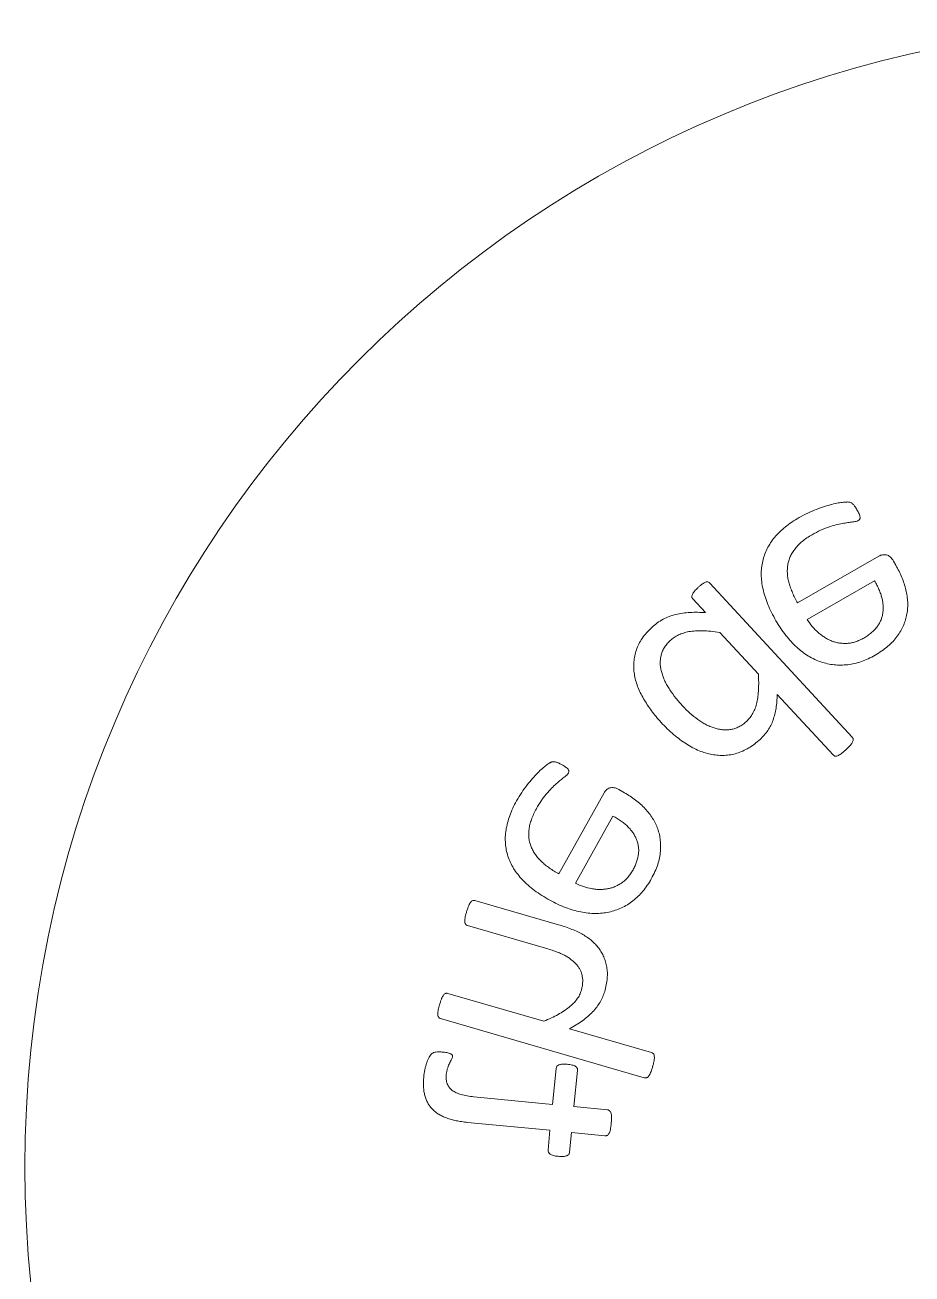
# Model space of a CAD drawing. Header units: inches. Extents: x 0 to 26.9, y 0 to 19.8.
# Drawn here: x 13.196 to 14.012, y 1.282 to 2.43 of the extents above; entities that cross this region are included whole.
import ezdxf

# ---------------------------------------------------------------- set-up
doc = ezdxf.new("R2010")
doc.units = ezdxf.units.IN
doc.header["$MEASUREMENT"] = 0

msp = doc.modelspace()

# ---------------------------------------------------------------- linework, layer by layer
at = {"color": 1, "linetype": 'Continuous', "lineweight": 15}
for p, q in [((13.9813, 1.942), (13.9066, 1.899)), ((13.9969, 1.9338), (13.9947, 1.9376)), ((13.9155, 1.8837), (13.9773, 1.9193)), ((13.9568, 1.7756), (13.826, 1.9172)), ((13.8104, 1.9028), (13.822, 1.8901)), ((13.8352, 1.8719), (13.8705, 1.8336)), ((13.8878, 1.8149), (13.9392, 1.7593)), ((13.7286, 1.7244), (13.6872, 1.6498)), ((13.746, 1.7254), (13.7422, 1.7275)), ((13.7025, 1.6413), (13.7368, 1.7031)), ((13.6867, 1.6031), (13.6099, 1.6255)), ((13.6032, 1.6023), (13.677, 1.5809)), ((13.6732, 1.5144), (13.5851, 1.54)), ((13.5783, 1.5169), (13.7655, 1.4624)), ((13.7722, 1.4856), (13.6968, 1.5075)), ((13.6845, 1.4711), (13.6813, 1.4378)), ((13.701, 1.4359), (13.7042, 1.4692)), ((13.6813, 1.4378), (13.6089, 1.4449)), ((13.7318, 1.4329), (13.701, 1.4359)), ((13.6032, 1.4214), (13.6789, 1.4141)), ((13.6789, 1.4141), (13.6772, 1.3959)), ((13.6969, 1.3941), (13.6987, 1.4121)), ((13.6987, 1.4121), (13.7295, 1.4091))]:
    msp.add_line(p, q, dxfattribs=at)
at = {"color": 7, "linetype": 'Continuous', "lineweight": 15}
msp.add_circle((14.2462, 1.3805), 1.05, dxfattribs=at)
at = {"color": 1, "linetype": 'Continuous', "lineweight": 15}
for points, knots in [([(13.9611, 1.9848), (13.9608, 1.9854), (13.9602, 1.9863), (13.9594, 1.9876), (13.9586, 1.9886), (13.9578, 1.9896), (13.957, 1.9903), (13.9562, 1.991), (13.9552, 1.9914), (13.9543, 1.9917), (13.9533, 1.9919), (13.9521, 1.9918), (13.9506, 1.9918), (13.9478, 1.9915), (13.9436, 1.991), (13.9378, 1.9896), (13.9311, 1.9877), (13.9237, 1.9851), (13.9158, 1.9818), (13.9106, 1.979), (13.908, 1.9775)], [0, 0, 0, 0, 0.0307472, 0.055923, 0.0781928, 0.0985572, 0.1173522, 0.1342296, 0.1518353, 0.1704733, 0.1839133, 0.2032272, 0.2298073, 0.2628662, 0.3456418, 0.4465068, 0.5654172, 0.6996602, 0.8458683, 1, 1, 1, 1]), ([(13.908, 1.9775), (13.9057, 1.9762), (13.9014, 1.9735), (13.8954, 1.9691), (13.8901, 1.9645), (13.8855, 1.9596), (13.8817, 1.9544), (13.8785, 1.9491), (13.8761, 1.9434), (13.8744, 1.9376), (13.8734, 1.9314), (13.873, 1.9251), (13.8735, 1.9185), (13.8747, 1.9117), (13.8766, 1.9047), (13.8792, 1.8975), (13.8826, 1.8901), (13.8853, 1.8852), (13.8867, 1.8826)], [0, 0, 0, 0, 0.070515, 0.137291, 0.200123, 0.260072, 0.317387, 0.373161, 0.427783, 0.482363, 0.537759, 0.594403, 0.653271, 0.714863, 0.780044, 0.848777, 0.922077, 1, 1, 1, 1]), ([(13.9624, 1.9747), (13.9626, 1.9749), (13.9632, 1.9753), (13.9637, 1.9761), (13.964, 1.977), (13.9641, 1.9781), (13.9637, 1.9794), (13.9631, 1.981), (13.9622, 1.9828), (13.9615, 1.9841), (13.9611, 1.9848)], [0, 0, 0, 0, 0.08218, 0.166459, 0.252531, 0.342974, 0.459006, 0.605081, 0.786047, 1, 1, 1, 1]), ([(13.9199, 1.9618), (13.9225, 1.9632), (13.9274, 1.9659), (13.9348, 1.9688), (13.9415, 1.9708), (13.9475, 1.9721), (13.9526, 1.9729), (13.9567, 1.9735), (13.96, 1.9738), (13.9617, 1.9745), (13.9624, 1.9747)], [0, 0, 0, 0, 0.197945, 0.3748142, 0.5308249, 0.6671241, 0.7827857, 0.877553, 0.9494442, 1, 1, 1, 1]), ([(13.9066, 1.899), (13.9057, 1.9006), (13.904, 1.9036), (13.9019, 1.9082), (13.9001, 1.9127), (13.8987, 1.9171), (13.8977, 1.9214), (13.8971, 1.9256), (13.8971, 1.9298), (13.8974, 1.9339), (13.8983, 1.9379), (13.8998, 1.9417), (13.9018, 1.9454), (13.9043, 1.949), (13.9073, 1.9525), (13.9109, 1.9558), (13.9151, 1.9589), (13.9183, 1.9608), (13.9199, 1.9618)], [0, 0, 0, 0, 0.0726293, 0.1414896, 0.2068079, 0.2692418, 0.3291663, 0.3866467, 0.4429457, 0.4981029, 0.553158, 0.608182, 0.6648886, 0.723486, 0.7853463, 0.8514821, 0.922657, 1, 1, 1, 1]), ([(13.9947, 1.9376), (13.9942, 1.9383), (13.9934, 1.9397), (13.9917, 1.9414), (13.9901, 1.9427), (13.9882, 1.9432), (13.9864, 1.9435), (13.9846, 1.9433), (13.9829, 1.9429), (13.9819, 1.9423), (13.9813, 1.942)], [0, 0, 0, 0, 0.165449, 0.3115916, 0.4362756, 0.5549059, 0.6697891, 0.7784082, 0.8891548, 1, 1, 1, 1]), ([(13.9778, 1.851), (13.9799, 1.8523), (13.984, 1.8548), (13.9896, 1.859), (13.9943, 1.8635), (13.9983, 1.8683), (14.0014, 1.8733), (14.004, 1.8783), (14.0058, 1.8836), (14.0072, 1.8889), (14.0078, 1.8944), (14.0079, 1.8999), (14.0073, 1.9055), (14.0062, 1.9112), (14.0046, 1.9169), (14.0024, 1.9226), (13.9999, 1.9282), (13.9979, 1.9319), (13.9969, 1.9338)], [0, 0, 0, 0, 0.077513, 0.149597, 0.217024, 0.280395, 0.341199, 0.39982, 0.457029, 0.513845, 0.570265, 0.627662, 0.68592, 0.745753, 0.807349, 0.869857, 0.93419, 1, 1, 1, 1]), ([(13.826, 1.9172), (13.8257, 1.9174), (13.8252, 1.9179), (13.8242, 1.9185), (13.8231, 1.9185), (13.8219, 1.9182), (13.8205, 1.9175), (13.819, 1.9165), (13.8172, 1.9151), (13.8159, 1.914), (13.8153, 1.9134)], [0, 0, 0, 0, 0.087672, 0.168422, 0.249955, 0.345621, 0.462764, 0.60817, 0.786192, 1, 1, 1, 1]), ([(13.9773, 1.9193), (13.9781, 1.918), (13.9796, 1.9154), (13.9814, 1.9114), (13.983, 1.9075), (13.9841, 1.9037), (13.9849, 1.9), (13.9853, 1.8963), (13.9853, 1.8927), (13.9849, 1.8892), (13.9842, 1.8858), (13.983, 1.8826), (13.9814, 1.8796), (13.9794, 1.8767), (13.977, 1.8739), (13.9742, 1.8714), (13.9711, 1.8689), (13.9687, 1.8675), (13.9675, 1.8668)], [0, 0, 0, 0, 0.075332, 0.147416, 0.215795, 0.280739, 0.342785, 0.402389, 0.461251, 0.518468, 0.575423, 0.631264, 0.687123, 0.744479, 0.80417, 0.865591, 0.930504, 1, 1, 1, 1]), ([(13.8153, 1.9134), (13.8146, 1.9128), (13.8134, 1.9116), (13.8118, 1.9099), (13.8107, 1.9084), (13.8098, 1.907), (13.8093, 1.9058), (13.8093, 1.9046), (13.8096, 1.9036), (13.8101, 1.903), (13.8104, 1.9028)], [0, 0, 0, 0, 0.210734, 0.385192, 0.53369, 0.651899, 0.751295, 0.83416, 0.915763, 1, 1, 1, 1]), ([(13.822, 1.8901), (13.8196, 1.8902), (13.8148, 1.8905), (13.8077, 1.8904), (13.801, 1.8897), (13.7946, 1.8885), (13.7885, 1.8867), (13.7828, 1.8841), (13.7774, 1.8807), (13.7742, 1.8779), (13.7726, 1.8765)], [0, 0, 0, 0, 0.140073, 0.273399, 0.400015, 0.522459, 0.64082, 0.759261, 0.877949, 1, 1, 1, 1]), ([(13.9675, 1.8668), (13.9662, 1.8661), (13.9637, 1.8648), (13.9599, 1.8633), (13.9561, 1.8623), (13.9523, 1.8618), (13.9486, 1.8618), (13.945, 1.8621), (13.9414, 1.8628), (13.938, 1.864), (13.9347, 1.8654), (13.9316, 1.8672), (13.9285, 1.8693), (13.9245, 1.8725), (13.9199, 1.8772), (13.9169, 1.8815), (13.9155, 1.8837)], [0, 0, 0, 0, 0.071404, 0.138153, 0.202488, 0.264413, 0.325132, 0.384786, 0.442773, 0.501146, 0.560107, 0.619355, 0.680157, 0.743002, 0.871173, 1, 1, 1, 1]), ([(13.7726, 1.8765), (13.7709, 1.8749), (13.7677, 1.8718), (13.7637, 1.8666), (13.7605, 1.8613), (13.7583, 1.8559), (13.7567, 1.8504), (13.756, 1.8448), (13.7558, 1.8392), (13.7564, 1.8336), (13.7576, 1.8279), (13.7594, 1.8222), (13.7619, 1.8165), (13.7649, 1.8109), (13.7684, 1.8053), (13.7722, 1.7998), (13.7765, 1.7944), (13.7795, 1.7909), (13.7811, 1.7892)], [0, 0, 0, 0, 0.069587, 0.135032, 0.196332, 0.255177, 0.312598, 0.36866, 0.424696, 0.48161, 0.539526, 0.599453, 0.661149, 0.725887, 0.792602, 0.860079, 0.929144, 1, 1, 1, 1]), ([(13.7894, 1.8644), (13.7906, 1.8654), (13.793, 1.8674), (13.7971, 1.8698), (13.8017, 1.8715), (13.8069, 1.8728), (13.8128, 1.8734), (13.8195, 1.8735), (13.827, 1.873), (13.8323, 1.8723), (13.8352, 1.8719)], [0, 0, 0, 0, 0.098458, 0.195111, 0.294705, 0.404303, 0.52686, 0.664891, 0.82204, 1, 1, 1, 1]), ([(13.8867, 1.8826), (13.8881, 1.8803), (13.8909, 1.8756), (13.8956, 1.8693), (13.9004, 1.8635), (13.9056, 1.8584), (13.9109, 1.8539), (13.9164, 1.8502), (13.9222, 1.8471), (13.928, 1.8447), (13.934, 1.8431), (13.9401, 1.842), (13.9464, 1.8418), (13.9527, 1.8421), (13.959, 1.8433), (13.9654, 1.8451), (13.9717, 1.8476), (13.9757, 1.8498), (13.9778, 1.851)], [0, 0, 0, 0, 0.075908, 0.148145, 0.217071, 0.283639, 0.347419, 0.408476, 0.46783, 0.525772, 0.582556, 0.639118, 0.69572, 0.753633, 0.812573, 0.872701, 0.935273, 1, 1, 1, 1]), ([(13.801, 1.8041), (13.7989, 1.8065), (13.7946, 1.8114), (13.7899, 1.8179), (13.7866, 1.8231), (13.7845, 1.8271), (13.7829, 1.8311), (13.7816, 1.835), (13.7807, 1.839), (13.7802, 1.8429), (13.7804, 1.8467), (13.7809, 1.8505), (13.782, 1.8543), (13.7839, 1.8578), (13.7863, 1.8613), (13.7884, 1.8633), (13.7894, 1.8644)], [0, 0, 0, 0, 0.1414243, 0.2801956, 0.3476999, 0.4125599, 0.4751767, 0.5354184, 0.593548, 0.6501799, 0.7058938, 0.7610226, 0.8166804, 0.874134, 0.9346958, 1, 1, 1, 1]), ([(13.8705, 1.8336), (13.8706, 1.8311), (13.8709, 1.8264), (13.8707, 1.8196), (13.8702, 1.8133), (13.8693, 1.8076), (13.8678, 1.8024), (13.8657, 1.7977), (13.863, 1.7935), (13.8607, 1.7912), (13.8595, 1.79)], [0, 0, 0, 0, 0.159676, 0.3063502, 0.4407416, 0.5645087, 0.6799297, 0.7892821, 0.8950569, 1, 1, 1, 1]), ([(13.8721, 1.7735), (13.8734, 1.7748), (13.876, 1.7774), (13.8793, 1.7818), (13.8821, 1.7864), (13.8841, 1.7914), (13.8857, 1.7967), (13.8868, 1.8024), (13.8876, 1.8085), (13.8877, 1.8127), (13.8878, 1.8149)], [0, 0, 0, 0, 0.122793, 0.241787, 0.359271, 0.476697, 0.596409, 0.722983, 0.857274, 1, 1, 1, 1]), ([(13.8595, 1.79), (13.8584, 1.789), (13.8563, 1.7872), (13.8527, 1.7851), (13.8491, 1.7835), (13.8453, 1.7826), (13.8414, 1.7823), (13.8376, 1.7824), (13.8337, 1.783), (13.8298, 1.784), (13.826, 1.7855), (13.8222, 1.7872), (13.8184, 1.7894), (13.8134, 1.7928), (13.8074, 1.7975), (13.8032, 1.8019), (13.801, 1.8041)], [0, 0, 0, 0, 0.0647233, 0.1261715, 0.1845611, 0.2416349, 0.2987624, 0.3558075, 0.4135305, 0.4727731, 0.5339542, 0.5961213, 0.6605306, 0.7272878, 0.8632474, 1, 1, 1, 1]), ([(13.7811, 1.7892), (13.783, 1.7872), (13.7866, 1.7833), (13.7925, 1.7781), (13.7983, 1.7734), (13.8042, 1.7694), (13.8101, 1.7659), (13.816, 1.7631), (13.8219, 1.761), (13.8278, 1.7596), (13.8336, 1.7588), (13.8394, 1.7588), (13.8451, 1.7594), (13.8508, 1.7607), (13.8563, 1.7628), (13.8618, 1.7656), (13.8671, 1.7692), (13.8704, 1.7721), (13.8721, 1.7735)], [0, 0, 0, 0, 0.078451, 0.15297, 0.224685, 0.293337, 0.358741, 0.42096, 0.480879, 0.538599, 0.594848, 0.649939, 0.704619, 0.760135, 0.816679, 0.874912, 0.935742, 1, 1, 1, 1]), ([(13.951, 1.764), (13.9518, 1.7647), (13.9533, 1.7661), (13.955, 1.7681), (13.9563, 1.7698), (13.9572, 1.7712), (13.9576, 1.7725), (13.9577, 1.7737), (13.9574, 1.7748), (13.957, 1.7753), (13.9568, 1.7756)], [0, 0, 0, 0, 0.23025, 0.416705, 0.56253, 0.680689, 0.771283, 0.85333, 0.928331, 1, 1, 1, 1]), ([(13.9392, 1.7593), (13.9394, 1.7591), (13.9399, 1.7586), (13.9409, 1.7582), (13.9421, 1.7581), (13.9434, 1.7585), (13.9449, 1.7593), (13.9467, 1.7604), (13.9488, 1.762), (13.9502, 1.7633), (13.951, 1.764)], [0, 0, 0, 0, 0.072383, 0.144179, 0.22392, 0.321918, 0.442898, 0.591954, 0.772279, 1, 1, 1, 1]), ([(13.6896, 1.7504), (13.6891, 1.7507), (13.6881, 1.7512), (13.6867, 1.7519), (13.6855, 1.7523), (13.6844, 1.7528), (13.6833, 1.753), (13.6823, 1.7531), (13.6813, 1.753), (13.6803, 1.7528), (13.6794, 1.7524), (13.6784, 1.7518), (13.6771, 1.751), (13.6749, 1.7493), (13.6716, 1.7467), (13.6673, 1.7425), (13.6627, 1.7375), (13.6577, 1.7315), (13.6527, 1.7247), (13.6497, 1.7197), (13.6482, 1.7171)], [0, 0, 0, 0, 0.030773, 0.056372, 0.078523, 0.098016, 0.116297, 0.134171, 0.151675, 0.170354, 0.183828, 0.203026, 0.229607, 0.262907, 0.346247, 0.447325, 0.565898, 0.699688, 0.846123, 1, 1, 1, 1]), ([(13.6958, 1.7425), (13.6959, 1.7428), (13.6962, 1.7434), (13.6963, 1.7444), (13.696, 1.7453), (13.6955, 1.7463), (13.6945, 1.7472), (13.6932, 1.7482), (13.6916, 1.7493), (13.6903, 1.75), (13.6896, 1.7504)], [0, 0, 0, 0, 0.085391, 0.170783, 0.255914, 0.348294, 0.462185, 0.609385, 0.786669, 1, 1, 1, 1]), ([(13.6664, 1.7098), (13.6671, 1.7111), (13.6686, 1.7137), (13.6709, 1.7173), (13.6733, 1.7205), (13.6764, 1.7244), (13.6802, 1.7285), (13.6845, 1.7327), (13.6884, 1.736), (13.6917, 1.7386), (13.6943, 1.7405), (13.6954, 1.7419), (13.6958, 1.7425)], [0, 0, 0, 0, 0.10221, 0.197899, 0.289081, 0.375487, 0.531889, 0.66805, 0.783007, 0.877927, 0.94957, 1, 1, 1, 1]), ([(13.7422, 1.7275), (13.7415, 1.7279), (13.74, 1.7286), (13.7378, 1.7292), (13.7357, 1.7294), (13.7332, 1.7289), (13.7306, 1.7273), (13.7293, 1.7254), (13.7286, 1.7244)], [0, 0, 0, 0, 0.16577, 0.31061, 0.437821, 0.55696, 0.7808, 1, 1, 1, 1]), ([(13.7721, 1.6454), (13.7733, 1.6476), (13.7755, 1.6518), (13.778, 1.6583), (13.7798, 1.6645), (13.7806, 1.6706), (13.7807, 1.6764), (13.7803, 1.682), (13.7793, 1.6874), (13.7776, 1.6926), (13.7754, 1.6975), (13.7726, 1.7022), (13.7692, 1.7067), (13.7654, 1.711), (13.7611, 1.715), (13.7564, 1.7187), (13.7514, 1.7222), (13.7478, 1.7243), (13.746, 1.7254)], [0, 0, 0, 0, 0.077552, 0.149759, 0.217153, 0.280888, 0.34147, 0.400008, 0.457001, 0.513809, 0.57074, 0.62762, 0.686011, 0.746035, 0.807665, 0.870323, 0.934204, 1, 1, 1, 1]), ([(13.6482, 1.7171), (13.647, 1.7148), (13.6446, 1.7104), (13.6419, 1.7035), (13.6398, 1.6969), (13.6384, 1.6904), (13.6377, 1.6841), (13.6379, 1.6779), (13.6386, 1.6719), (13.6402, 1.666), (13.6424, 1.6603), (13.6455, 1.6548), (13.6492, 1.6495), (13.6536, 1.6443), (13.6588, 1.6393), (13.6648, 1.6346), (13.6714, 1.6299), (13.6762, 1.6272), (13.6787, 1.6257)], [0, 0, 0, 0, 0.07071, 0.137377, 0.200089, 0.260129, 0.317563, 0.373179, 0.428151, 0.482594, 0.537912, 0.594353, 0.653094, 0.714837, 0.780112, 0.848899, 0.922145, 1, 1, 1, 1]), ([(13.6872, 1.6498), (13.6856, 1.6507), (13.6827, 1.6524), (13.6785, 1.6552), (13.6746, 1.6581), (13.6712, 1.6611), (13.6681, 1.6642), (13.6655, 1.6675), (13.6633, 1.671), (13.6616, 1.6747), (13.6603, 1.6785), (13.6595, 1.6825), (13.6593, 1.6867), (13.6596, 1.691), (13.6604, 1.6955), (13.6619, 1.7001), (13.6638, 1.705), (13.6655, 1.7082), (13.6664, 1.7098)], [0, 0, 0, 0, 0.072308, 0.140968, 0.206716, 0.269056, 0.328897, 0.386436, 0.442491, 0.497749, 0.552418, 0.608084, 0.664594, 0.723378, 0.784781, 0.85128, 0.922687, 1, 1, 1, 1]), ([(13.7368, 1.7031), (13.7381, 1.7023), (13.7408, 1.7009), (13.7444, 1.6985), (13.7477, 1.696), (13.7506, 1.6934), (13.7531, 1.6906), (13.7554, 1.6877), (13.7571, 1.6847), (13.7586, 1.6815), (13.7597, 1.6783), (13.7603, 1.6749), (13.7606, 1.6715), (13.7603, 1.668), (13.7597, 1.6645), (13.7586, 1.6609), (13.7572, 1.6572), (13.7559, 1.6548), (13.7553, 1.6536)], [0, 0, 0, 0, 0.075719, 0.147917, 0.215931, 0.281047, 0.342793, 0.403031, 0.460873, 0.518429, 0.575047, 0.630862, 0.687386, 0.744648, 0.803814, 0.866004, 0.930827, 1, 1, 1, 1]), ([(13.6787, 1.6257), (13.6811, 1.6245), (13.6858, 1.622), (13.693, 1.6189), (13.7001, 1.6166), (13.7071, 1.6148), (13.7139, 1.6138), (13.7205, 1.6134), (13.7269, 1.6137), (13.7331, 1.6147), (13.739, 1.6163), (13.7447, 1.6186), (13.7502, 1.6215), (13.7553, 1.6251), (13.7601, 1.6293), (13.7645, 1.634), (13.7686, 1.6394), (13.7709, 1.6434), (13.7721, 1.6454)], [0, 0, 0, 0, 0.0759972, 0.1480472, 0.2172682, 0.2836721, 0.3474263, 0.40851, 0.4678905, 0.5255536, 0.5826952, 0.6391282, 0.6960092, 0.7536169, 0.8122806, 0.872665, 0.9347751, 1, 1, 1, 1]), ([(13.7553, 1.6536), (13.7546, 1.6524), (13.7531, 1.65), (13.7506, 1.6467), (13.7479, 1.6439), (13.7449, 1.6416), (13.7418, 1.6397), (13.7386, 1.6381), (13.7352, 1.6369), (13.7318, 1.6361), (13.7282, 1.6357), (13.7246, 1.6355), (13.7209, 1.6357), (13.7159, 1.6365), (13.7096, 1.638), (13.7049, 1.6402), (13.7025, 1.6413)], [0, 0, 0, 0, 0.0713429, 0.1382735, 0.2027023, 0.2642815, 0.3248141, 0.3842689, 0.442665, 0.5005422, 0.5591853, 0.6191624, 0.6800126, 0.7426573, 0.8705985, 1, 1, 1, 1]), ([(13.6099, 1.6255), (13.6096, 1.6255), (13.6089, 1.6256), (13.6078, 1.6255), (13.6068, 1.6249), (13.6059, 1.624), (13.605, 1.6225), (13.6041, 1.6206), (13.6032, 1.6181), (13.6026, 1.6162), (13.6023, 1.6152)], [0, 0, 0, 0, 0.078135, 0.147617, 0.224418, 0.315847, 0.432346, 0.583638, 0.771787, 1, 1, 1, 1]), ([(13.6023, 1.6152), (13.602, 1.6141), (13.6014, 1.6122), (13.6008, 1.6096), (13.6006, 1.6074), (13.6006, 1.6057), (13.6009, 1.6045), (13.6014, 1.6034), (13.6022, 1.6027), (13.6029, 1.6025), (13.6032, 1.6023)], [0, 0, 0, 0, 0.235234, 0.423539, 0.57287, 0.686533, 0.778857, 0.852278, 0.923145, 1, 1, 1, 1]), ([(13.7292, 1.5418), (13.7298, 1.5438), (13.7308, 1.5478), (13.7316, 1.5536), (13.7318, 1.5591), (13.7312, 1.5642), (13.73, 1.569), (13.7285, 1.5736), (13.7263, 1.5777), (13.7238, 1.5816), (13.7207, 1.5852), (13.7173, 1.5885), (13.7135, 1.5915), (13.7092, 1.5942), (13.7044, 1.5967), (13.699, 1.599), (13.6931, 1.6012), (13.6889, 1.6025), (13.6867, 1.6031)], [0, 0, 0, 0, 0.073673, 0.14264, 0.206341, 0.266718, 0.324259, 0.380062, 0.434663, 0.488951, 0.543456, 0.598561, 0.655433, 0.71456, 0.77747, 0.845514, 0.919953, 1, 1, 1, 1]), ([(13.677, 1.5809), (13.6788, 1.5803), (13.682, 1.5793), (13.6865, 1.5777), (13.6905, 1.576), (13.6948, 1.5737), (13.6994, 1.5705), (13.7032, 1.5668), (13.7056, 1.5636), (13.707, 1.561), (13.7081, 1.5583), (13.7087, 1.5555), (13.7091, 1.5525), (13.709, 1.5493), (13.7086, 1.5461), (13.708, 1.544), (13.7078, 1.5429)], [0, 0, 0, 0, 0.096415, 0.183062, 0.260149, 0.327908, 0.449137, 0.56029, 0.613631, 0.666112, 0.717824, 0.770535, 0.824611, 0.881064, 0.938376, 1, 1, 1, 1]), ([(13.5851, 1.54), (13.5847, 1.5401), (13.584, 1.5402), (13.583, 1.5401), (13.582, 1.5395), (13.581, 1.5385), (13.5801, 1.5371), (13.5792, 1.5351), (13.5783, 1.5326), (13.5777, 1.5307), (13.5774, 1.5296)], [0, 0, 0, 0, 0.07715, 0.145755, 0.221588, 0.311864, 0.429919, 0.579303, 0.768037, 1, 1, 1, 1]), ([(13.7078, 1.5429), (13.7073, 1.5414), (13.7063, 1.5385), (13.7037, 1.5345), (13.7005, 1.5307), (13.6965, 1.5272), (13.6917, 1.5238), (13.6862, 1.5205), (13.68, 1.5173), (13.6756, 1.5154), (13.6732, 1.5144)], [0, 0, 0, 0, 0.097955, 0.199543, 0.305765, 0.420839, 0.546293, 0.684649, 0.835369, 1, 1, 1, 1]), ([(13.6968, 1.5075), (13.6989, 1.5087), (13.703, 1.5109), (13.7087, 1.5147), (13.7138, 1.5187), (13.7181, 1.5229), (13.7219, 1.5273), (13.725, 1.5319), (13.7275, 1.5367), (13.7286, 1.5401), (13.7292, 1.5418)], [0, 0, 0, 0, 0.149351, 0.290054, 0.421439, 0.546537, 0.664803, 0.778465, 0.889942, 1, 1, 1, 1]), ([(13.5774, 1.5296), (13.5771, 1.5286), (13.5765, 1.5267), (13.576, 1.5241), (13.5758, 1.522), (13.5758, 1.5202), (13.576, 1.5189), (13.5766, 1.5179), (13.5774, 1.5172), (13.578, 1.517), (13.5783, 1.5169)], [0, 0, 0, 0, 0.227572, 0.414632, 0.565244, 0.686671, 0.781926, 0.854507, 0.922486, 1, 1, 1, 1]), ([(13.5808, 1.486), (13.5796, 1.4861), (13.5773, 1.4863), (13.5743, 1.4862), (13.5721, 1.4857), (13.5702, 1.4848), (13.569, 1.4832), (13.5677, 1.4814), (13.5666, 1.479), (13.5656, 1.4763), (13.5647, 1.4733), (13.5639, 1.4702), (13.5633, 1.4669), (13.563, 1.4647), (13.5629, 1.4636)], [0, 0, 0, 0, 0.11285, 0.200114, 0.266796, 0.32078, 0.376093, 0.444099, 0.523891, 0.609868, 0.702822, 0.800614, 0.900849, 1, 1, 1, 1]), ([(13.5893, 1.4819), (13.5893, 1.4821), (13.5892, 1.4825), (13.5891, 1.4833), (13.5886, 1.4839), (13.5877, 1.4845), (13.5865, 1.4849), (13.585, 1.4854), (13.583, 1.4857), (13.5816, 1.4859), (13.5808, 1.486)], [0, 0, 0, 0, 0.064841, 0.133978, 0.207873, 0.303301, 0.4221, 0.57754, 0.769671, 1, 1, 1, 1]), ([(13.5836, 1.4657), (13.5838, 1.4667), (13.584, 1.4687), (13.5848, 1.4715), (13.5857, 1.4738), (13.5866, 1.4759), (13.5875, 1.4777), (13.5883, 1.4792), (13.589, 1.4806), (13.5892, 1.4815), (13.5893, 1.4819)], [0, 0, 0, 0, 0.1824543, 0.3476378, 0.49452, 0.6271645, 0.7433923, 0.8428425, 0.9275837, 1, 1, 1, 1]), ([(13.7733, 1.4726), (13.7736, 1.4737), (13.7742, 1.4756), (13.7747, 1.4782), (13.7749, 1.4804), (13.7749, 1.4821), (13.7747, 1.4834), (13.7741, 1.4845), (13.7732, 1.4852), (13.7726, 1.4854), (13.7722, 1.4856)], [0, 0, 0, 0, 0.230559, 0.418513, 0.566702, 0.683681, 0.773144, 0.851291, 0.924151, 1, 1, 1, 1]), ([(13.6948, 1.4749), (13.694, 1.4749), (13.6925, 1.4751), (13.6904, 1.475), (13.6886, 1.4748), (13.6869, 1.4743), (13.6851, 1.4732), (13.6847, 1.4718), (13.6845, 1.4711)], [0, 0, 0, 0, 0.201918, 0.37462, 0.518313, 0.63996, 0.832299, 1, 1, 1, 1]), ([(13.7042, 1.4692), (13.7043, 1.4696), (13.7043, 1.4703), (13.704, 1.4713), (13.7034, 1.4722), (13.7023, 1.473), (13.701, 1.4737), (13.6993, 1.4742), (13.6972, 1.4746), (13.6956, 1.4748), (13.6948, 1.4749)], [0, 0, 0, 0, 0.089014, 0.171783, 0.255722, 0.358822, 0.478247, 0.622455, 0.793534, 1, 1, 1, 1]), ([(13.7655, 1.4624), (13.7659, 1.4623), (13.7666, 1.4622), (13.7676, 1.4623), (13.7687, 1.4628), (13.7696, 1.4638), (13.7706, 1.4653), (13.7715, 1.4673), (13.7724, 1.4697), (13.773, 1.4716), (13.7733, 1.4726)], [0, 0, 0, 0, 0.078802, 0.149817, 0.224673, 0.320995, 0.439237, 0.588857, 0.774309, 1, 1, 1, 1]), ([(13.5629, 1.4636), (13.5628, 1.462), (13.5625, 1.4588), (13.5626, 1.4543), (13.563, 1.45), (13.5638, 1.4461), (13.565, 1.4425), (13.5665, 1.4392), (13.5685, 1.4362), (13.5708, 1.4334), (13.5735, 1.431), (13.5766, 1.4287), (13.5801, 1.427), (13.5839, 1.4254), (13.5882, 1.424), (13.5928, 1.4229), (13.5978, 1.422), (13.6013, 1.4216), (13.6032, 1.4214)], [0, 0, 0, 0, 0.072299, 0.1403123, 0.2024534, 0.2615142, 0.3173836, 0.3719032, 0.4248379, 0.4775984, 0.5312551, 0.5868012, 0.6448977, 0.7062565, 0.7726032, 0.8430293, 0.919178, 1, 1, 1, 1]), ([(13.6089, 1.4449), (13.6068, 1.4451), (13.6029, 1.4456), (13.5975, 1.4469), (13.5929, 1.4485), (13.5891, 1.4506), (13.5862, 1.4534), (13.5843, 1.4569), (13.5834, 1.4611), (13.5836, 1.4641), (13.5836, 1.4657)], [0, 0, 0, 0, 0.169245, 0.31651, 0.445786, 0.558853, 0.660255, 0.762262, 0.873515, 1, 1, 1, 1]), ([(13.7352, 1.4205), (13.7353, 1.4216), (13.7355, 1.4235), (13.7356, 1.4262), (13.7354, 1.4284), (13.7351, 1.43), (13.7345, 1.4313), (13.7337, 1.4322), (13.7328, 1.4327), (13.7321, 1.4329), (13.7318, 1.4329)], [0, 0, 0, 0, 0.232472, 0.420755, 0.568883, 0.685782, 0.778765, 0.85896, 0.930069, 1, 1, 1, 1]), ([(13.7295, 1.4091), (13.7298, 1.4091), (13.7305, 1.4091), (13.7315, 1.4094), (13.7324, 1.4101), (13.7332, 1.4112), (13.7339, 1.4128), (13.7345, 1.4149), (13.7349, 1.4175), (13.7351, 1.4194), (13.7352, 1.4205)], [0, 0, 0, 0, 0.072247, 0.142309, 0.218305, 0.31715, 0.437016, 0.58792, 0.772114, 1, 1, 1, 1]), ([(13.6772, 1.3959), (13.6772, 1.3952), (13.6773, 1.3937), (13.6789, 1.3923), (13.6804, 1.3914), (13.6821, 1.3909), (13.6842, 1.3904), (13.6857, 1.3903), (13.6865, 1.3902)], [0, 0, 0, 0, 0.169798, 0.359133, 0.479993, 0.627993, 0.799474, 1, 1, 1, 1]), ([(13.6865, 1.3902), (13.6873, 1.3901), (13.6889, 1.39), (13.6911, 1.39), (13.6928, 1.3903), (13.6943, 1.3907), (13.6955, 1.3912), (13.6962, 1.3921), (13.6968, 1.393), (13.6969, 1.3938), (13.6969, 1.3941)], [0, 0, 0, 0, 0.205619, 0.375683, 0.518784, 0.637716, 0.738578, 0.823873, 0.91021, 1, 1, 1, 1])]:
    msp.add_open_spline(points, degree=3, knots=knots, dxfattribs=at)

doc.saveas('drawing.dxf')
